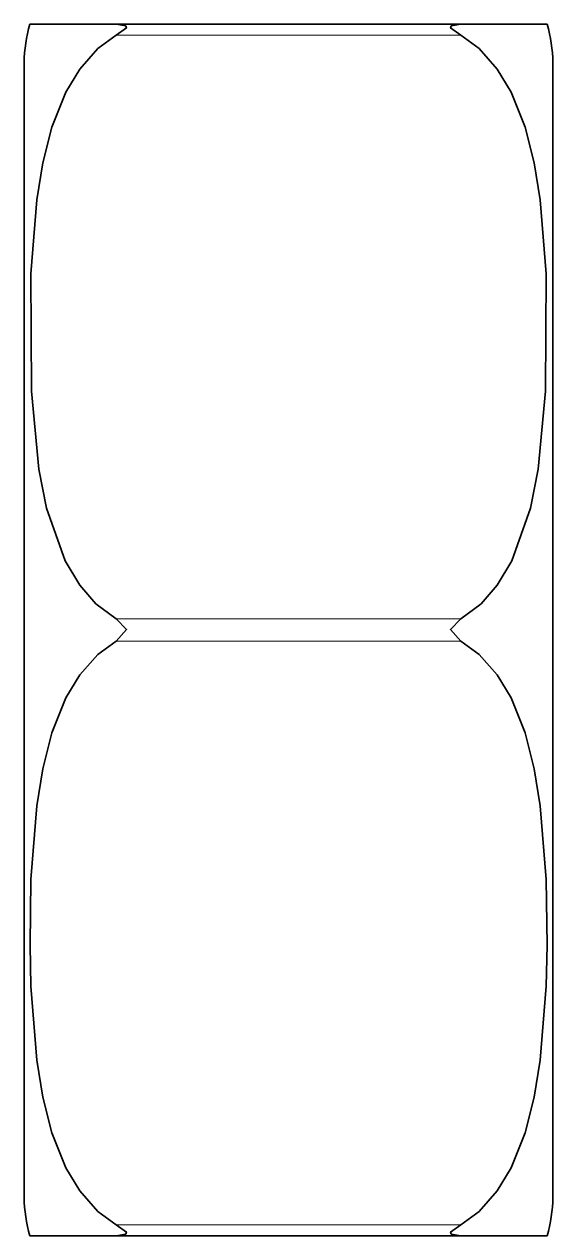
# Model space of a CAD drawing. Extents: x 145 to 857, y 42 to 790.
# Drawn here: x 500.54 to 502.94, y 291.33 to 296.83 of the extents above; entities that cross this region are included whole.
import ezdxf

# ---------------------------------------------------------------- set-up
doc = ezdxf.new("R2010")
doc.units = 0

msp = doc.modelspace()

# ---------------------------------------------------------------- linework, layer by layer
at = {"color": 7, "lineweight": 35, "ltscale": 0.009785}
for p, q in [((500.5659, 296.8292), (500.9573, 296.8292)), ((502.914, 296.8292), (502.5226, 296.8292)), ((500.5659, 291.3292), (500.9573, 291.3292)), ((502.5226, 291.3292), (502.914, 291.3292))]:
    msp.add_line(p, q, dxfattribs=at)
at = {"color": 7, "lineweight": 35, "ltscale": 0.039131}
for p, q in [((502.5226, 296.8292), (500.9573, 296.8292)), ((502.5226, 291.3292), (500.9573, 291.3292))]:
    msp.add_line(p, q, dxfattribs=at)
at = {"color": 7, "lineweight": 13, "ltscale": 0.039131}
for p, q in [((502.5226, 296.7792), (500.9573, 296.7792)), ((502.5226, 294.1292), (500.9573, 294.1292)), ((502.5226, 294.0292), (500.9573, 294.0292)), ((502.5226, 291.3792), (500.9573, 291.3792))]:
    msp.add_line(p, q, dxfattribs=at)
at = {"color": 7, "lineweight": 35, "ltscale": 0.097885}
for p, q in [((500.54, 296.6546), (500.54, 292.7392)), ((502.9399, 296.6546), (502.9399, 292.7392))]:
    msp.add_line(p, q, dxfattribs=at)
at = {"color": 7, "lineweight": 35, "ltscale": 0.030886}
for p, q in [((500.54, 292.7392), (500.54, 291.5038)), ((502.9399, 292.7392), (502.9399, 291.5038))]:
    msp.add_line(p, q, dxfattribs=at)
at = {"color": 7, "lineweight": 35}
for points in [[(500.9573, 296.8292), (501.0006, 296.8219), (501.0039, 296.8128), (500.9573, 296.7792)], [(502.5226, 296.8292), (502.4793, 296.8219), (502.476, 296.8128), (502.5226, 296.7792)], [(500.9573, 296.7792), (500.8743, 296.7183), (500.7924, 296.6253), (500.7296, 296.5206), (500.6659, 296.3625), (500.6239, 296.1993), (500.5965, 296.0316), (500.5704, 295.696), (500.5725, 295.1641), (500.606, 294.809), (500.6414, 294.6321), (500.7265, 294.3939), (500.7923, 294.2833), (500.8658, 294.198), (500.9573, 294.1292)], [(502.5226, 296.7792), (502.6057, 296.7183), (502.6876, 296.6253), (502.7504, 296.5206), (502.814, 296.3625), (502.856, 296.1993), (502.8834, 296.0316), (502.9095, 295.696), (502.9074, 295.1641), (502.8739, 294.809), (502.8386, 294.6321), (502.7534, 294.3939), (502.6877, 294.2833), (502.6141, 294.198), (502.5226, 294.1292)], [(500.9573, 294.0292), (501.0045, 294.0809), (500.9573, 294.1292)], [(502.5226, 294.0292), (502.4754, 294.0809), (502.5226, 294.1292)], [(500.9573, 294.0292), (500.8743, 293.9683), (500.7924, 293.8753), (500.7296, 293.7706), (500.6659, 293.6125), (500.6239, 293.4493), (500.5965, 293.2816), (500.5704, 292.946), (500.5662, 292.648)], [(502.5226, 294.0292), (502.6057, 293.9683), (502.6876, 293.8753), (502.7504, 293.7706), (502.814, 293.6125), (502.856, 293.4493), (502.8834, 293.2816), (502.9095, 292.946), (502.9138, 292.648)], [(500.9573, 291.3792), (500.8743, 291.4401), (500.7924, 291.5331), (500.7296, 291.6378), (500.6659, 291.7959), (500.6239, 291.9591), (500.5965, 292.1268), (500.5704, 292.4624), (500.5662, 292.648)], [(502.5226, 291.3792), (502.6057, 291.4401), (502.6876, 291.5331), (502.7504, 291.6378), (502.814, 291.7959), (502.856, 291.9591), (502.8834, 292.1268), (502.9095, 292.4624), (502.9138, 292.648)], [(500.9573, 291.3292), (501.0006, 291.3365), (501.0039, 291.3456), (500.9573, 291.3792)], [(502.5226, 291.3292), (502.4793, 291.3365), (502.476, 291.3456), (502.5226, 291.3792)]]:
    msp.add_lwpolyline(points, dxfattribs=at)
for centre, start, end in [((501.1405, 296.6546), 163.0947, 179.9956), ((502.3394, 296.6546), 0.0044, 16.9053), ((501.1405, 291.5038), 180.0044, 196.9053), ((502.3394, 291.5038), 343.0947, 359.9956)]:
    msp.add_arc(centre, 0.6005, start, end, dxfattribs=at)

doc.saveas('drawing.dxf')
